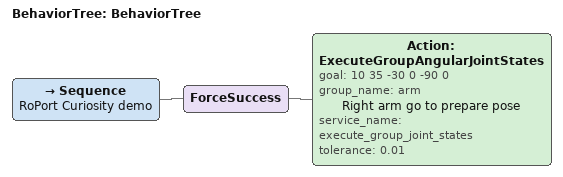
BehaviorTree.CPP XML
<?xml version="1.0"?>
<root main_tree_to_execute="BehaviorTree">
    <BehaviorTree ID="BehaviorTree">
        <Sequence name="RoPort Curiosity demo">
            <ForceSuccess>
                <Action ID="ExecuteGroupAngularJointStates" goal="10 35 -30 0 -90 0" group_name="arm" name="Right arm go to prepare pose" service_name="execute_group_joint_states" tolerance="0.01"/>
            </ForceSuccess>
        </Sequence>
    </BehaviorTree>
</root>
